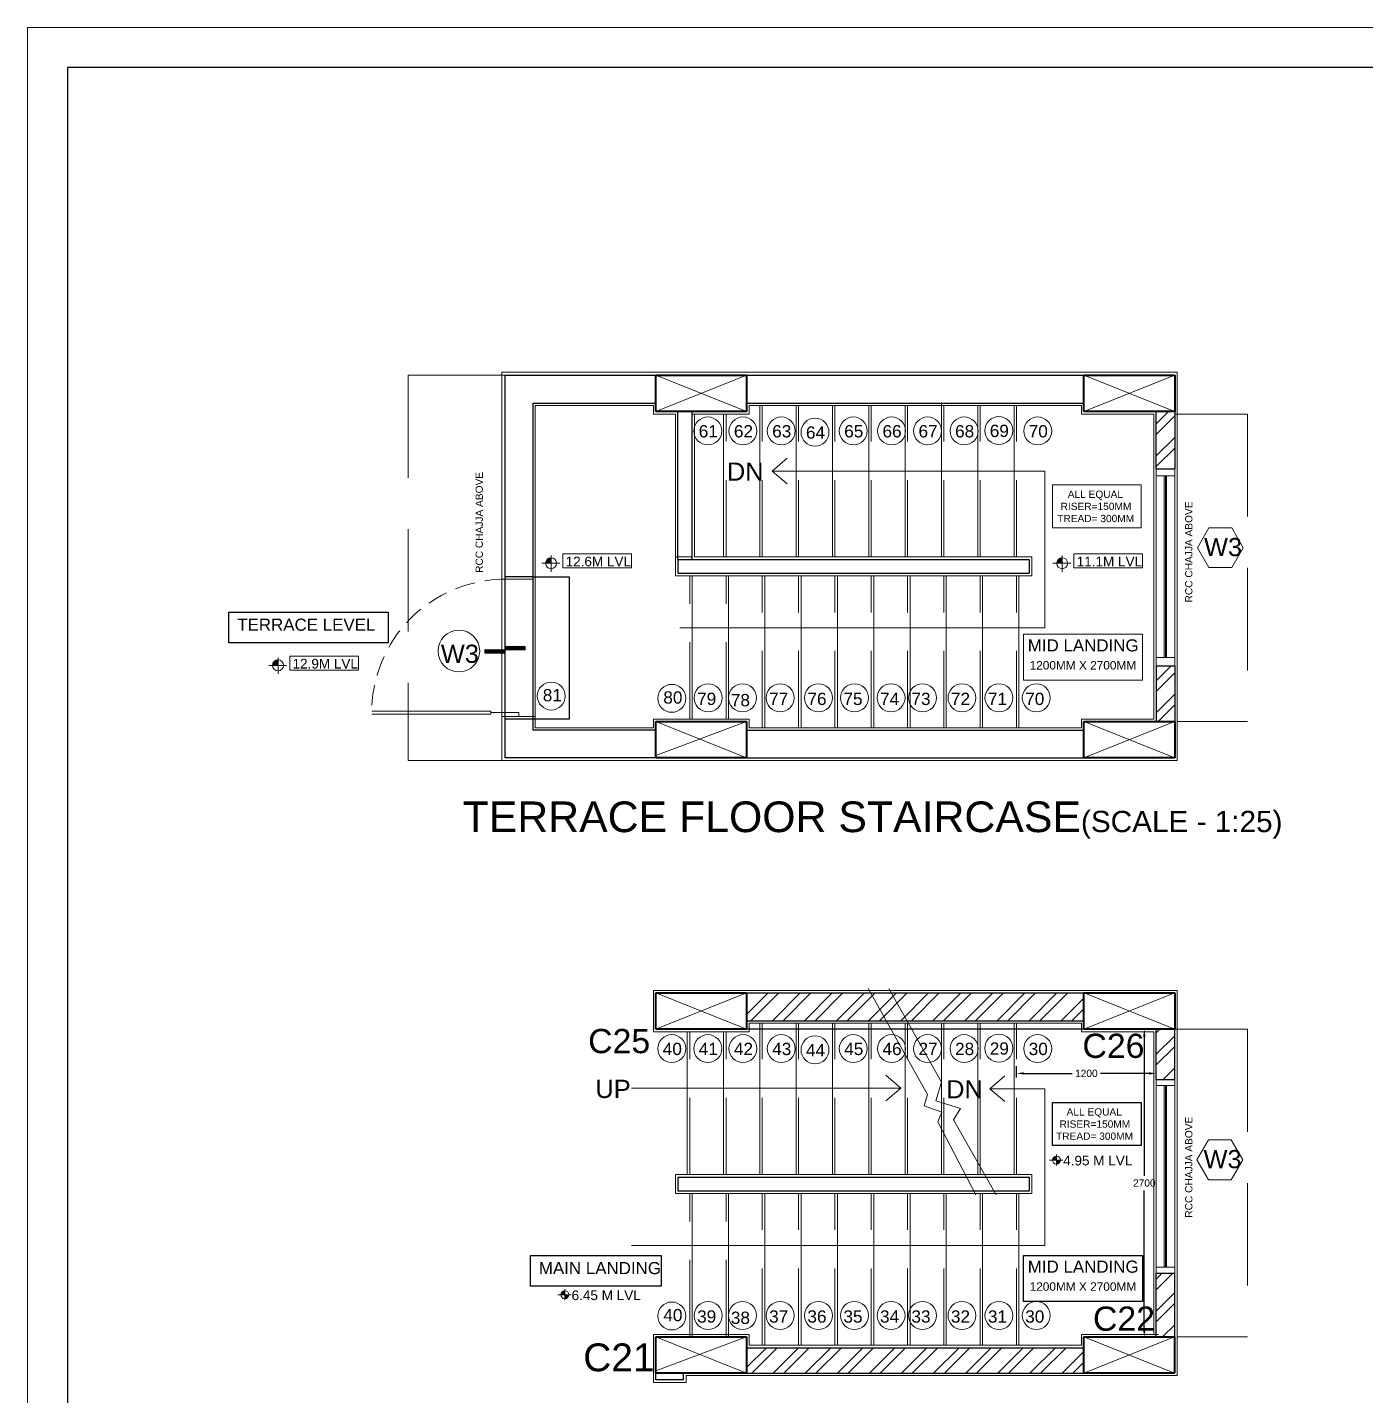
# Model space of a CAD drawing. Header units: millimetres. Extents: x -1932176 to 78768, y -1967 to 1266654.
# Drawn here: x -1855376.35 to -1855343.19, y 1151221.32 to 1151255.21 of the extents above; entities that cross this region are included whole.
import ezdxf

# ---------------------------------------------------------------- set-up
doc = ezdxf.new("R2010")
doc.units = ezdxf.units.MM
doc.linetypes.add('DASHED', pattern=[0.75, 0.5, -0.25])
doc.linetypes.add('DASHED2', pattern=[9.525, 6.35, -3.175])
for name, color, linetype, lineweight in [('centre line circle', 231, 'Continuous', 15), ('columns', 10, 'Continuous', 40), ('DIMENSION', 31, 'Continuous', 5), ('Door window', 200, 'Continuous', 9), ('text', 252, 'Continuous', 5), ('walls', 50, 'Continuous', 30)]:
    doc.layers.add(name, color=color, linetype=linetype, lineweight=lineweight)
doc.layers.add('plaster line', color=7, linetype='Continuous', lineweight=5, transparency=0.4)
doc.layers.add('plinth beam', color=12, linetype='Continuous')
doc.styles.add('150 height', font='arial.ttf', dxfattribs={"height": 150})
doc.styles.get("Standard").update_dxf_attribs({"font": 'arial.ttf'})
doc.dimstyles.get("Standard").update_dxf_attribs({"dimtxt": 0.18, "dimasz": 0.18, "dimexe": 0.18, "dimexo": 0.0625, "dimgap": 0.09, "dimtad": 0, "dimtih": 1, "dimtoh": 1, "dimdec": 4, "dimzin": 0, "dimdsep": 46, "dimtxsty": 'Standard', "dimcen": 0.09, "dimadec": 0, "dimazin": 0, "dimtfac": 1, "dimtdec": 4, "dimtofl": 0, "dimtmove": 0, "dimatfit": 3, "dimfxl": 1, "dimtolj": 1, "dimtzin": 0, "dimarcsym": 0})
pattern_1 = [(45, (-1855535.49717, 1151134.1379), (-0.3977476, 0.3977476), []), (45, (-1855535.232, 1151134.1379), (-0.3977476, 0.3977476), [])]

# ---------------------------------------------------------------- blocks, each defined once
blk = doc.blocks.new('*D325')
at = {"layer": 'Defpoints', "color": 0, "ltscale": 2, "transparency": 16777216}
for p in [(-1855348.647, 1151230.393), (-1855348.673, 1151222.773), (-1855348.564, 1151222.773)]:
    blk.add_point(p, dxfattribs=at)
at = {"layer": 'DIMENSION', "color": 0, "lineweight": -2, "ltscale": 2, "transparency": 16777216}
for p, q in [((-1855348.709, 1151230.393), (-1855348.853, 1151230.393)), ((-1855348.673, 1151230.213), (-1855348.673, 1151226.765)), ((-1855348.673, 1151222.953), (-1855348.673, 1151226.401)), ((-1855348.626, 1151222.773), (-1855348.853, 1151222.773))]:
    blk.add_line(p, q, dxfattribs=at)
at = {"layer": 'DIMENSION', "color": 0, "ltscale": 2, "transparency": 16777216}
for points in [[(-1855348.703, 1151230.213), (-1855348.643, 1151230.213), (-1855348.673, 1151230.393)], [(-1855348.703, 1151222.953), (-1855348.643, 1151222.953), (-1855348.673, 1151222.773)]]:
    blk.add_solid(points, dxfattribs=at)
at = {"layer": 'DIMENSION', "color": 0, "lineweight": 20, "ltscale": 2, "transparency": 16777216, "insert": (-1855348.673, 1151226.583), "char_height": 0.18, "attachment_point": 5}
blk.add_mtext('\\A1;2700', dxfattribs=at)
blk = doc.blocks.new('*D522')
at = {"layer": 'Defpoints', "color": 0, "ltscale": 2, "transparency": 16777216}
for p in [(-1855348.379, 1151229.3), (-1855351.84, 1151229.136), (-1855348.379, 1151229.136)]:
    blk.add_point(p, dxfattribs=at)
at = {"layer": 'DIMENSION', "color": 0, "lineweight": -2, "ltscale": 2, "transparency": 16777216}
for p, q in [((-1855351.84, 1151229.199), (-1855351.84, 1151229.48)), ((-1855351.66, 1151229.3), (-1855350.459, 1151229.3)), ((-1855348.559, 1151229.3), (-1855349.759, 1151229.3)), ((-1855348.379, 1151229.199), (-1855348.379, 1151229.48))]:
    blk.add_line(p, q, dxfattribs=at)
at = {"layer": 'DIMENSION', "color": 0, "ltscale": 2, "transparency": 16777216}
for points in [[(-1855351.66, 1151229.33), (-1855351.66, 1151229.27), (-1855351.84, 1151229.3)], [(-1855348.559, 1151229.33), (-1855348.559, 1151229.27), (-1855348.379, 1151229.3)]]:
    blk.add_solid(points, dxfattribs=at)
at = {"layer": 'DIMENSION', "color": 0, "lineweight": 18, "ltscale": 2, "transparency": 16777216, "insert": (-1855350.109, 1151229.3), "char_height": 0.18, "attachment_point": 5}
blk.add_mtext('\\A1;1200', dxfattribs=at)
blk = doc.blocks.new('LEVEL SIGN')
h = blk.add_hatch(color=256)
h.dxf.hatch_style = 1
h.paths.add_polyline_path([(-0.033, 0), (0, 0), (0, 0.033, 0.414214)])
h.paths.add_polyline_path([(0.033, 0), (0, 0), (0, -0.033, 0.414214)])
for p, q in [((-0.057, 0), (0.053, 0)), ((0, 0.046), (0, -0.046))]:
    blk.add_line(p, q)
blk.add_circle((0, 0), 0.0329)
blk = doc.blocks.new('tiledrop')
at = {"ltscale": 0.04, "transparency": 33554633}
for p, q in [((0, 0.319), (0.028, 0.282)), ((0, 0.302), (0.028, 0.265)), ((0, 0.285), (0.028, 0.249)), ((0, 0.269), (0.028, 0.232)), ((0, 0.252), (0.028, 0.216)), ((0, 0.236), (0.028, 0.199)), ((0.002, 0.333), (0.028, 0.298)), ((0.014, 0.333), (0.028, 0.315)), ((-0.027, 0.152), (0, 0.115)), ((-0.027, 0.135), (0, 0.099)), ((-0.027, 0.119), (0, 0.082)), ((-0.026, 0.167), (0, 0.132)), ((-0.013, 0.167), (0, 0.148)), ((0, 0.219), (0.028, 0.183)), ((0, 0.203), (0.028, 0.167)), ((0, 0.186), (0.015, 0.167)), ((-0.027, 0.102), (0, 0.066)), ((-0.027, 0.086), (0, 0.049)), ((-0.027, 0.069), (0, 0.032)), ((-0.027, 0.053), (0, 0.016)), ((-0.027, 0.036), (0, 0)), ((-0.027, 0.019), (-0.013, 0))]:
    blk.add_line(p, q, dxfattribs=at)
at = {"lineweight": 20, "ltscale": 2}
for points in [[(0.028, 0.167), (0, 0.167), (0, 0.333), (0.028, 0.333)], [(0, 0), (-0.027, 0), (-0.027, 0.167), (0, 0.167)]]:
    blk.add_lwpolyline(points, close=True, dxfattribs=at)

msp = doc.modelspace()

# ---------------------------------------------------------------- hatches: boundary and pattern name
at = {"layer": 'text'}
h = msp.add_hatch(color=256, dxfattribs=at)
h.dxf.hatch_style = 1
h.paths.add_polyline_path([(-1855363.37488, 1151241.9406), (-1855363.37488, 1151242.07588, 0.41227373), (-1855363.51107, 1151241.9406)])
h = msp.add_hatch(color=256, dxfattribs=at)
h.dxf.hatch_style = 1
h.paths.add_polyline_path([(-1855350.70897, 1151241.9406), (-1855350.70897, 1151242.07588, 0.41227373), (-1855350.84515, 1151241.9406)])
h = msp.add_hatch(color=256, dxfattribs=at)
h.dxf.hatch_style = 1
h.paths.add_polyline_path([(-1855370.14252, 1151239.40916), (-1855370.14252, 1151239.54445, 0.41227373), (-1855370.2787, 1151239.40916)])
at = {"layer": 'walls', "lineweight": 5}
h = msp.add_hatch(dxfattribs=at)
h.set_pattern_fill('ANSI32', color=252, scale=1.5)
h.set_pattern_definition([(45, (-1855631.8178, 1151082.86956), (-0.3977476, 0.3977476), []), (45, (-1855631.5526, 1151082.86956), (-0.3977476, 0.3977476), [])])
h.paths.add_polyline_path([(-1855347.91925, 1151245.69504), (-1855348.37925, 1151245.69504), (-1855348.37925, 1151244.27662), (-1855347.91925, 1151244.27662)])
h.paths.add_polyline_path([(-1855348.37925, 1151238.01504), (-1855347.91925, 1151238.01504), (-1855347.91925, 1151239.39693), (-1855348.37925, 1151239.39693)])
h = msp.add_hatch(dxfattribs=at)
h.set_pattern_fill('ANSI32', color=252, scale=1.5)
h.set_pattern_definition(pattern_1)
h.paths.add_polyline_path([(-1855355.45277, 1151231.29305), (-1855358.52969, 1151231.29305), (-1855358.52969, 1151230.60305), (-1855355.06628, 1151230.60305)])
h.paths.add_polyline_path([(-1855354.94231, 1151231.29305), (-1855355.45277, 1151231.29305), (-1855355.06628, 1151230.60305), (-1855354.55363, 1151230.60305)])
h.paths.add_polyline_path([(-1855350.16925, 1151231.29305), (-1855354.94231, 1151231.29305), (-1855354.55363, 1151230.60305), (-1855350.85906, 1151230.60305), (-1855350.16925, 1151230.60305)])
h.paths.add_polyline_path([(-1855347.91925, 1151230.39305), (-1855348.37925, 1151230.39305), (-1855348.37925, 1151229.15186), (-1855347.91925, 1151229.15186)])
h.paths.add_polyline_path([(-1855350.17397, 1151222.50305), (-1855358.52969, 1151222.50305), (-1855358.52969, 1151221.87305), (-1855350.17397, 1151221.87305)])
h = msp.add_hatch(dxfattribs=at)
h.set_pattern_fill('ANSI32', color=252, scale=1.5)
h.set_pattern_definition(pattern_1)
h.paths.add_polyline_path([(-1855347.91925, 1151224.35186), (-1855348.37925, 1151224.35186), (-1855348.37925, 1151222.77305), (-1855347.91925, 1151222.77305)])

# ---------------------------------------------------------------- linework, layer by layer
at = {"linetype": 'DASHED2', "lineweight": 5, "ltscale": 0.4, "transparency": 33554615}
for p, q in [((-1855364.51993, 1151246.59504), (-1855366.91993, 1151246.59504)), ((-1855366.91993, 1151246.59504), (-1855366.91993, 1151237.05504)), ((-1855347.91925, 1151245.63504), (-1855346.11925, 1151245.63504)), ((-1855346.11925, 1151245.63504), (-1855346.11925, 1151238.01504)), ((-1855346.11925, 1151238.01504), (-1855347.85925, 1151238.01504)), ((-1855366.91993, 1151237.05504), (-1855364.59493, 1151237.05504)), ((-1855347.91925, 1151230.39305), (-1855346.11925, 1151230.39305)), ((-1855346.11925, 1151230.39305), (-1855346.11925, 1151222.77305)), ((-1855346.11925, 1151222.77305), (-1855347.85925, 1151222.77305))]:
    msp.add_line(p, q, dxfattribs=at)
at = {"layer": 'centre line circle'}
msp.add_line((-1855348.26425, 1151222.77305), (-1855347.92397, 1151222.77305), dxfattribs=at)
at = {"layer": 'columns', "ltscale": 0.04, "transparency": 33554646}
for p, q in [((-1855360.77969, 1151245.69504), (-1855360.77969, 1151246.59504)), ((-1855358.52969, 1151246.59504), (-1855358.52969, 1151245.69504)), ((-1855350.16925, 1151246.59504), (-1855347.91925, 1151246.59504)), ((-1855350.16925, 1151245.69504), (-1855350.16925, 1151246.59504)), ((-1855347.91925, 1151246.59504), (-1855347.91925, 1151245.69504)), ((-1855358.52969, 1151245.69504), (-1855360.77969, 1151245.69504)), ((-1855347.91925, 1151245.69504), (-1855350.16925, 1151245.69504)), ((-1855360.77969, 1151238.01504), (-1855358.52969, 1151238.01504)), ((-1855360.77969, 1151237.11504), (-1855360.77969, 1151238.01504)), ((-1855358.52969, 1151238.01504), (-1855358.52969, 1151237.11504)), ((-1855350.16925, 1151238.01504), (-1855347.91925, 1151238.01504)), ((-1855350.16925, 1151237.11504), (-1855350.16925, 1151238.01504)), ((-1855347.91925, 1151238.01504), (-1855347.91925, 1151237.11504)), ((-1855358.52969, 1151237.11504), (-1855360.77969, 1151237.11504)), ((-1855347.91925, 1151237.11504), (-1855350.16925, 1151237.11504)), ((-1855360.77969, 1151231.29305), (-1855358.52969, 1151231.29305)), ((-1855360.77969, 1151230.39305), (-1855360.77969, 1151231.29305)), ((-1855358.52969, 1151231.29305), (-1855358.52969, 1151230.39305)), ((-1855350.16925, 1151231.29305), (-1855347.91925, 1151231.29305)), ((-1855350.16925, 1151230.39305), (-1855350.16925, 1151231.29305)), ((-1855347.91925, 1151231.29305), (-1855347.91925, 1151230.39305)), ((-1855358.52969, 1151230.39305), (-1855360.77969, 1151230.39305)), ((-1855347.91925, 1151230.39305), (-1855350.16925, 1151230.39305)), ((-1855360.77969, 1151222.77305), (-1855358.52969, 1151222.77305)), ((-1855360.77969, 1151221.87305), (-1855360.77969, 1151222.77305)), ((-1855358.52969, 1151222.77305), (-1855358.52969, 1151221.87305)), ((-1855350.17397, 1151222.77305), (-1855347.91925, 1151222.77305)), ((-1855350.17397, 1151221.87305), (-1855350.17397, 1151222.77305)), ((-1855347.92397, 1151222.77305), (-1855347.92397, 1151221.87305)), ((-1855358.52969, 1151221.87305), (-1855360.77969, 1151221.87305)), ((-1855347.92397, 1151221.87305), (-1855350.17397, 1151221.87305))]:
    msp.add_line(p, q, dxfattribs=at)
at = {"layer": 'columns', "lineweight": 9, "ltscale": 0.04, "transparency": 33554646}
for p, q in [((-1855360.77969, 1151246.59504), (-1855358.52969, 1151245.69504)), ((-1855358.52969, 1151246.59504), (-1855360.77969, 1151245.69504)), ((-1855347.91925, 1151246.59504), (-1855350.16925, 1151245.69504)), ((-1855350.16925, 1151246.59504), (-1855347.91925, 1151245.69504)), ((-1855360.77969, 1151238.01504), (-1855358.52969, 1151237.11504)), ((-1855358.52969, 1151238.01504), (-1855360.77969, 1151237.17343)), ((-1855347.91925, 1151238.01504), (-1855350.16925, 1151237.11504)), ((-1855350.16925, 1151238.01504), (-1855347.91925, 1151237.11504)), ((-1855360.77969, 1151231.29305), (-1855358.52969, 1151230.39305)), ((-1855358.52969, 1151231.29305), (-1855360.77969, 1151230.39305)), ((-1855347.91925, 1151231.29305), (-1855350.16925, 1151230.39305)), ((-1855350.16925, 1151231.29305), (-1855347.91925, 1151230.39305)), ((-1855360.77969, 1151222.77305), (-1855358.52969, 1151221.87305)), ((-1855358.52969, 1151222.77305), (-1855360.77969, 1151221.93144)), ((-1855347.92397, 1151222.77305), (-1855350.17397, 1151221.87305)), ((-1855350.17397, 1151222.77305), (-1855347.92397, 1151221.87305))]:
    msp.add_line(p, q, dxfattribs=at)
at = {"layer": 'columns'}
msp.add_line((-1855360.77969, 1151246.59504), (-1855358.52969, 1151246.59504), dxfattribs=at)
at = {"layer": 'DIMENSION', "color": 6, "linetype": 'Continuous', "lineweight": 9, "ltscale": 2.5, "transparency": 33554687}
for p, q in [((-1855376.3544, 1151255.21493), (-1855286.67499, 1151255.21493)), ((-1855376.3544, 1151196.31493), (-1855376.3544, 1151255.21493))]:
    msp.add_line(p, q, dxfattribs=at)
at = {"layer": 'DIMENSION', "color": 6, "linetype": 'Continuous', "lineweight": 25, "ltscale": 2.5, "transparency": 33554687}
for p, q in [((-1855298.57398, 1151254.22335), (-1855375.36281, 1151254.22335)), ((-1855375.36281, 1151254.22335), (-1855375.36281, 1151197.30651))]:
    msp.add_line(p, q, dxfattribs=at)
at = {"layer": 'Door window', "lineweight": 9, "ltscale": 0.04, "transparency": 33554646}
for p, q in [((-1855348.37925, 1151244.27662), (-1855348.37925, 1151239.38955)), ((-1855348.37925, 1151244.10504), (-1855347.91925, 1151244.10504)), ((-1855348.17925, 1151244.10504), (-1855348.17925, 1151239.60504)), ((-1855348.14925, 1151244.10504), (-1855348.14925, 1151239.60504)), ((-1855348.11925, 1151244.10504), (-1855348.11925, 1151239.60504)), ((-1855348.37925, 1151239.60504), (-1855347.91925, 1151239.60504)), ((-1855364.17493, 1151238.133), (-1855364.17493, 1151238.24053)), ((-1855348.37925, 1151224.35186), (-1855348.37925, 1151229.15186)), ((-1855348.37925, 1151229.00186), (-1855347.91925, 1151229.00186)), ((-1855348.17925, 1151229.00186), (-1855348.17925, 1151224.50186)), ((-1855348.14925, 1151229.00186), (-1855348.14925, 1151224.50186)), ((-1855348.11925, 1151229.00186), (-1855348.11925, 1151224.50186)), ((-1855347.91925, 1151224.35186), (-1855347.91925, 1151229.15186)), ((-1855348.37925, 1151224.50186), (-1855347.91925, 1151224.50186))]:
    msp.add_line(p, q, dxfattribs=at)
at = {"layer": 'Door window'}
for p, q in [((-1855347.91925, 1151244.27662), (-1855347.91925, 1151239.38955)), ((-1855367.81975, 1151238.27803), (-1855364.86475, 1151238.27803)), ((-1855364.86475, 1151238.20303), (-1855367.81975, 1151238.20303)), ((-1855364.86475, 1151238.20303), (-1855364.86475, 1151238.27803)), ((-1855364.86475, 1151238.24053), (-1855364.17493, 1151238.24053))]:
    msp.add_line(p, q, dxfattribs=at)
at = {"layer": 'Door window', "linetype": 'DASHED'}
msp.add_arc((-1855364.51975, 1151238.24053), 3.3, 90, 180.651102, dxfattribs=at)
at = {"layer": 'plaster line'}
for p, q in [((-1855364.59493, 1151246.67004), (-1855347.85925, 1151246.67004)), ((-1855364.59493, 1151246.67004), (-1855364.59493, 1151238.24053)), ((-1855347.85925, 1151246.67004), (-1855347.85925, 1151237.05504)), ((-1855363.76993, 1151245.84504), (-1855360.83969, 1151245.84504)), ((-1855363.76993, 1151245.84504), (-1855363.76993, 1151238.13923)), ((-1855360.83969, 1151245.63504), (-1855360.83969, 1151245.84504)), ((-1855360.28993, 1151245.63504), (-1855360.83969, 1151245.63504)), ((-1855360.28993, 1151245.63504), (-1855360.28993, 1151241.63004)), ((-1855358.46969, 1151245.63504), (-1855359.87969, 1151245.63504)), ((-1855359.81969, 1151242.09504), (-1855359.81969, 1151245.63504)), ((-1855358.46969, 1151245.84504), (-1855350.22925, 1151245.84504)), ((-1855358.46969, 1151245.84504), (-1855358.46969, 1151245.63504)), ((-1855350.22925, 1151245.63504), (-1855350.22925, 1151245.84504)), ((-1855348.43925, 1151245.63504), (-1855350.22925, 1151245.63504)), ((-1855348.43925, 1151238.07504), (-1855348.43925, 1151245.63504)), ((-1855360.28993, 1151242.09504), (-1855359.87969, 1151242.09504)), ((-1855359.81969, 1151242.09504), (-1855351.46384, 1151242.09504)), ((-1855351.46384, 1151242.09504), (-1855351.46384, 1151241.63004)), ((-1855363.82975, 1151241.54053), (-1855364.59493, 1151241.54053)), ((-1855360.28993, 1151241.63004), (-1855351.46384, 1151241.63004)), ((-1855364.59493, 1151238.24053), (-1855364.59493, 1151237.05504)), ((-1855363.76993, 1151238.13923), (-1855364.59493, 1151238.13923)), ((-1855363.76993, 1151238.13923), (-1855363.76993, 1151237.86504)), ((-1855360.83969, 1151237.86504), (-1855363.76993, 1151237.86504)), ((-1855360.83969, 1151237.86504), (-1855360.83969, 1151238.07504)), ((-1855360.83969, 1151238.07504), (-1855358.46969, 1151238.07504)), ((-1855358.46969, 1151238.07504), (-1855358.46969, 1151237.86504)), ((-1855358.46969, 1151237.86504), (-1855350.23397, 1151237.86504)), ((-1855350.23397, 1151238.07504), (-1855348.43925, 1151238.07504)), ((-1855350.23397, 1151237.86504), (-1855350.23397, 1151238.07504)), ((-1855347.85925, 1151237.05504), (-1855364.59493, 1151237.05504)), ((-1855360.83969, 1151231.35305), (-1855347.85925, 1151231.35305)), ((-1855360.83969, 1151230.33305), (-1855360.83969, 1151231.35305)), ((-1855347.85925, 1151221.81305), (-1855347.85925, 1151231.35305)), ((-1855358.46969, 1151230.33305), (-1855360.83969, 1151230.33305)), ((-1855358.46969, 1151230.54305), (-1855350.22925, 1151230.54305)), ((-1855358.46969, 1151230.54305), (-1855358.46969, 1151230.33305)), ((-1855350.22925, 1151230.33305), (-1855350.22925, 1151230.54305)), ((-1855348.43925, 1151230.33305), (-1855350.22925, 1151230.33305)), ((-1855348.43925, 1151222.83305), (-1855348.43925, 1151230.33305)), ((-1855360.28993, 1151226.79305), (-1855351.46384, 1151226.79305)), ((-1855360.28993, 1151226.79305), (-1855360.28993, 1151226.32805)), ((-1855351.46384, 1151226.79305), (-1855351.46384, 1151226.32805)), ((-1855360.28993, 1151226.32805), (-1855351.46384, 1151226.32805)), ((-1855360.83969, 1151221.64552), (-1855360.83969, 1151222.83305)), ((-1855360.83969, 1151222.83305), (-1855358.46969, 1151222.83305)), ((-1855358.46969, 1151222.83305), (-1855358.46969, 1151222.56305)), ((-1855358.46969, 1151222.56305), (-1855350.23397, 1151222.56305)), ((-1855350.23397, 1151222.83305), (-1855348.32425, 1151222.83305)), ((-1855350.23397, 1151222.56305), (-1855350.23397, 1151222.83305)), ((-1855360.02969, 1151221.64552), (-1855360.83969, 1151221.64552)), ((-1855360.02969, 1151221.64552), (-1855360.02969, 1151221.81305)), ((-1855360.02969, 1151221.81305), (-1855347.85925, 1151221.81305))]:
    msp.add_line(p, q, dxfattribs=at)
at = {"layer": 'plinth beam'}
msp.add_line((-1855350.16925, 1151230.39305), (-1855358.52969, 1151230.39305), dxfattribs=at)
at = {"layer": 'text'}
for p, q in [((-1855357.89373, 1151244.22272), (-1855357.52574, 1151244.53958)), ((-1855357.89373, 1151244.22272), (-1855357.52574, 1151243.90587)), ((-1855351.13735, 1151244.22272), (-1855351.13735, 1151240.33903)), ((-1855363.60497, 1151241.9406), (-1855363.1611, 1151241.9406)), ((-1855363.37488, 1151242.12878), (-1855363.37488, 1151241.7269)), ((-1855350.93905, 1151241.9406), (-1855350.49518, 1151241.9406)), ((-1855350.70897, 1151242.12878), (-1855350.70897, 1151241.7269)), ((-1855360.18735, 1151240.33903), (-1855351.13735, 1151240.33903)), ((-1855370.14252, 1151239.59734), (-1855370.14252, 1151239.19547)), ((-1855370.3726, 1151239.40916), (-1855369.92874, 1151239.40916)), ((-1855354.70791, 1151228.93541), (-1855355.0759, 1151229.25227)), ((-1855352.50108, 1151228.92073), (-1855352.13309, 1151229.23759)), ((-1855361.38288, 1151228.93541), (-1855354.70791, 1151228.93541)), ((-1855354.70791, 1151228.93541), (-1855355.0759, 1151228.61856)), ((-1855352.50108, 1151228.92073), (-1855352.13309, 1151228.60387)), ((-1855351.13735, 1151228.92073), (-1855351.13735, 1151225.03704)), ((-1855361.38288, 1151225.03704), (-1855351.13735, 1151225.03704))]:
    msp.add_line(p, q, dxfattribs=at)
for points in [[(-1855351.13735, 1151244.22272), (-1855357.89373, 1151244.22272)], [(-1855355.51504, 1151231.40423), (-1855354.04278, 1151228.77579), (-1855354.12763, 1151228.49808), (-1855353.69004, 1151228.33878), (-1855353.79277, 1151228.09894), (-1855352.8523, 1151226.29402)], [(-1855355.00494, 1151231.40423), (-1855353.69714, 1151229.08258), (-1855353.83737, 1151228.62132), (-1855353.2289, 1151228.4318), (-1855353.39902, 1151228.15082), (-1855352.34219, 1151226.29402)], [(-1855351.13735, 1151228.92073), (-1855352.47971, 1151228.92073)]]:
    msp.add_lwpolyline(points, dxfattribs=at)
at = {"layer": 'text', "linetype": 'Continuous', "lineweight": 18, "ltscale": 1.3}
for points in [[(-1855350.95104, 1151243.87927), (-1855348.74786, 1151243.87927), (-1855348.74786, 1151242.81764), (-1855350.95104, 1151242.81764)], [(-1855351.66873, 1151240.17981), (-1855348.72209, 1151240.17981), (-1855348.72209, 1151239.03944), (-1855351.66873, 1151239.03944)]]:
    msp.add_lwpolyline(points, close=True, dxfattribs=at)
at = {"layer": 'text'}
for points in [[(-1855347.35819, 1151242.32221), (-1855347.07369, 1151241.82944), (-1855346.50468, 1151241.82944), (-1855346.22018, 1151242.32221), (-1855346.50468, 1151242.81498), (-1855347.07369, 1151242.81498)], [(-1855363.08253, 1151242.17041), (-1855361.38219, 1151242.17041), (-1855361.38219, 1151241.82141), (-1855363.08253, 1151241.82141)], [(-1855350.41661, 1151242.17041), (-1855348.71627, 1151242.17041), (-1855348.71627, 1151241.82141), (-1855350.41661, 1151241.82141)], [(-1855369.85017, 1151239.63897), (-1855368.14982, 1151239.63897), (-1855368.14982, 1151239.28998), (-1855369.85017, 1151239.28998)], [(-1855347.37079, 1151227.15792), (-1855347.08629, 1151226.66515), (-1855346.51728, 1151226.66515), (-1855346.23278, 1151227.15792), (-1855346.51728, 1151227.6507), (-1855347.08629, 1151227.6507)]]:
    msp.add_lwpolyline(points, close=True, dxfattribs=at)
at = {"layer": 'text', "linetype": 'Continuous', "lineweight": 30, "ltscale": 1.3}
for points in [[(-1855371.36146, 1151240.72872), (-1855367.41407, 1151240.72872), (-1855367.41407, 1151239.9687), (-1855371.36146, 1151239.9687)], [(-1855350.95104, 1151228.57728), (-1855348.74786, 1151228.57728), (-1855348.74786, 1151227.51565), (-1855350.95104, 1151227.51565)], [(-1855363.88576, 1151224.78792), (-1855360.64427, 1151224.78792), (-1855360.64427, 1151224.0279), (-1855363.88576, 1151224.0279)], [(-1855351.66873, 1151224.7879), (-1855348.72209, 1151224.7879), (-1855348.72209, 1151223.64753), (-1855351.66873, 1151223.64753)]]:
    msp.add_lwpolyline(points, close=True, dxfattribs=at)
at = {"layer": 'text', "linetype": 'Continuous', "lineweight": 18, "ltscale": 1.3}
for centre, radius in [((-1855359.49076, 1151245.21649), 0.34627), ((-1855358.61984, 1151245.21649), 0.34627), ((-1855357.6708, 1151245.21649), 0.34627), ((-1855355.88604, 1151245.21649), 0.34627), ((-1855354.93701, 1151245.21649), 0.34627), ((-1855354.04463, 1151245.21649), 0.34627), ((-1855353.13809, 1151245.21649), 0.34627), ((-1855352.27858, 1151245.22596), 0.34627), ((-1855351.31401, 1151245.21649), 0.34627), ((-1855356.83432, 1151245.18517), 0.34627), ((-1855365.65969, 1151239.76336), 0.51649), ((-1855363.37102, 1151238.64911), 0.34627), ((-1855360.38321, 1151238.59199), 0.34627), ((-1855359.48242, 1151238.6042), 0.34627), ((-1855358.63148, 1151238.6042), 0.34627), ((-1855357.69767, 1151238.6042), 0.34627), ((-1855356.74863, 1151238.6042), 0.34627), ((-1855355.85625, 1151238.6042), 0.34627), ((-1855354.94971, 1151238.6042), 0.34627), ((-1855354.17065, 1151238.6042), 0.34627), ((-1855353.19203, 1151238.6042), 0.34627), ((-1855352.27574, 1151238.6042), 0.34627), ((-1855351.35066, 1151238.6042), 0.34627), ((-1855360.38321, 1151229.91449), 0.34627), ((-1855359.49076, 1151229.91449), 0.34627), ((-1855358.61984, 1151229.91449), 0.34627), ((-1855357.6708, 1151229.91449), 0.34627), ((-1855356.83432, 1151229.88318), 0.34627), ((-1855355.88604, 1151229.91449), 0.34627), ((-1855354.93701, 1151229.91449), 0.34627), ((-1855354.04463, 1151229.91449), 0.34627), ((-1855353.13809, 1151229.91449), 0.34627), ((-1855352.27858, 1151229.92397), 0.34627), ((-1855351.31401, 1151229.91449), 0.34627), ((-1855360.38321, 1151223.29), 0.34627), ((-1855359.48242, 1151223.30221), 0.34627), ((-1855358.63148, 1151223.30221), 0.34627), ((-1855357.69767, 1151223.30221), 0.34627), ((-1855356.74863, 1151223.30221), 0.34627), ((-1855355.85625, 1151223.30221), 0.34627), ((-1855354.94971, 1151223.30221), 0.34627), ((-1855354.17065, 1151223.30221), 0.34627), ((-1855353.19203, 1151223.30221), 0.34627), ((-1855352.27574, 1151223.30221), 0.34627), ((-1855351.35066, 1151223.30221), 0.34627)]:
    msp.add_circle(centre, radius, dxfattribs=at)
at = {"layer": 'text'}
for centre in [(-1855363.37488, 1151241.9397), (-1855350.70897, 1151241.9397), (-1855370.14252, 1151239.40826)]:
    msp.add_circle(centre, 0.13619, dxfattribs=at)
at = {"layer": 'walls'}
for p, q in [((-1855364.51993, 1151246.59504), (-1855360.77969, 1151246.59504)), ((-1855364.51993, 1151246.59504), (-1855364.51993, 1151241.60053)), ((-1855358.52969, 1151246.59504), (-1855350.16925, 1151246.59504)), ((-1855350.16925, 1151246.59504), (-1855347.91925, 1151246.59504)), ((-1855347.91925, 1151246.57453), (-1855347.91925, 1151244.27662)), ((-1855363.82993, 1151245.90504), (-1855360.77969, 1151245.90504)), ((-1855363.82993, 1151245.90504), (-1855363.82993, 1151241.60053)), ((-1855358.52969, 1151245.90504), (-1855350.85906, 1151245.90504)), ((-1855352.82969, 1151245.90504), (-1855350.16925, 1151245.90504)), ((-1855360.22993, 1151242.03504), (-1855360.22993, 1151245.69504)), ((-1855359.87969, 1151242.03504), (-1855359.87969, 1151245.69504)), ((-1855348.37925, 1151244.27662), (-1855348.37925, 1151245.69504)), ((-1855348.37925, 1151244.27662), (-1855347.91925, 1151244.27662)), ((-1855360.22993, 1151242.03504), (-1855351.52384, 1151242.03504)), ((-1855360.22993, 1151242.03504), (-1855360.22993, 1151241.69004)), ((-1855351.52384, 1151242.03504), (-1855351.52384, 1151241.69004)), ((-1855363.82975, 1151241.60053), (-1855364.51975, 1151241.60053)), ((-1855363.82975, 1151241.60053), (-1855362.92975, 1151241.60053)), ((-1855362.92975, 1151241.60053), (-1855362.92975, 1151238.07919)), ((-1855360.22993, 1151241.69004), (-1855351.52384, 1151241.69004)), ((-1855348.37925, 1151239.39693), (-1855347.91925, 1151239.39693)), ((-1855348.37925, 1151239.39693), (-1855348.37925, 1151238.01504)), ((-1855347.91925, 1151239.39693), (-1855347.91925, 1151238.01504)), ((-1855364.51993, 1151238.07923), (-1855364.51993, 1151237.11504)), ((-1855363.82993, 1151238.07923), (-1855364.51993, 1151238.07923)), ((-1855363.82993, 1151238.07923), (-1855363.82993, 1151237.80504)), ((-1855362.92975, 1151238.07919), (-1855363.82993, 1151238.07923)), ((-1855360.77969, 1151237.80504), (-1855363.82993, 1151237.80504)), ((-1855358.52969, 1151237.80504), (-1855350.17397, 1151237.80504)), ((-1855360.77969, 1151237.11504), (-1855364.51993, 1151237.11504)), ((-1855358.52969, 1151237.11504), (-1855350.16925, 1151237.11504)), ((-1855358.52969, 1151231.29305), (-1855347.91925, 1151231.29305)), ((-1855350.16925, 1151231.29305), (-1855347.91925, 1151231.29305)), ((-1855358.52969, 1151230.60305), (-1855350.85906, 1151230.60305)), ((-1855352.82969, 1151230.60305), (-1855350.16925, 1151230.60305)), ((-1855348.37925, 1151229.15186), (-1855348.37925, 1151230.39305)), ((-1855348.37925, 1151229.15186), (-1855347.91925, 1151229.15186)), ((-1855360.22993, 1151226.73305), (-1855351.52384, 1151226.73305)), ((-1855360.22993, 1151226.73305), (-1855360.22993, 1151226.38805)), ((-1855351.52384, 1151226.73305), (-1855351.52384, 1151226.38805)), ((-1855360.22993, 1151226.38805), (-1855351.52384, 1151226.38805)), ((-1855348.37925, 1151222.77305), (-1855348.37925, 1151224.35186)), ((-1855348.37925, 1151224.35186), (-1855347.91925, 1151224.35186)), ((-1855347.91925, 1151222.77305), (-1855347.91925, 1151224.35186)), ((-1855358.52969, 1151222.50305), (-1855350.17397, 1151222.50305)), ((-1855360.77969, 1151221.70552), (-1855360.77969, 1151221.87305)), ((-1855360.08969, 1151221.70552), (-1855360.08969, 1151221.87305)), ((-1855358.52969, 1151221.87305), (-1855350.17397, 1151221.87305)), ((-1855360.08969, 1151221.70552), (-1855360.77969, 1151221.70552))]:
    msp.add_line(p, q, dxfattribs=at)
at = {"layer": 'walls', "lineweight": 18, "ltscale": 0.3}
for p, q in [((-1855353.69969, 1151242.09504), (-1855353.69969, 1151245.90504)), ((-1855359.09969, 1151242.09504), (-1855359.09969, 1151245.63504)), ((-1855358.19969, 1151242.09504), (-1855358.19969, 1151245.84504)), ((-1855357.29969, 1151242.09504), (-1855357.29969, 1151245.84504)), ((-1855356.39969, 1151242.09504), (-1855356.39969, 1151245.84504)), ((-1855355.49969, 1151242.09504), (-1855355.49969, 1151245.84504)), ((-1855354.59969, 1151242.09504), (-1855354.59969, 1151245.84504)), ((-1855352.79969, 1151242.09504), (-1855352.79969, 1151245.84504)), ((-1855351.89969, 1151242.09504), (-1855351.89969, 1151245.84504)), ((-1855359.87969, 1151238.07504), (-1855359.87969, 1151241.63004)), ((-1855358.97969, 1151238.07504), (-1855358.97969, 1151241.63004)), ((-1855358.07969, 1151237.86504), (-1855358.07969, 1151241.63004)), ((-1855357.17969, 1151237.86504), (-1855357.17969, 1151241.63004)), ((-1855356.27969, 1151237.86504), (-1855356.27969, 1151241.63004)), ((-1855355.37969, 1151237.86504), (-1855355.37969, 1151241.63004)), ((-1855354.47969, 1151237.86504), (-1855354.47969, 1151241.63004)), ((-1855353.57969, 1151237.86504), (-1855353.57969, 1151241.63004)), ((-1855352.67969, 1151237.86504), (-1855352.67969, 1151241.63004)), ((-1855351.77969, 1151237.86504), (-1855351.77969, 1151241.63004)), ((-1855359.99969, 1151226.79305), (-1855359.99969, 1151230.33305)), ((-1855359.09969, 1151226.79305), (-1855359.09969, 1151230.33305)), ((-1855358.19969, 1151226.79305), (-1855358.19969, 1151230.54305)), ((-1855357.29969, 1151226.79305), (-1855357.29969, 1151230.54305)), ((-1855356.39969, 1151226.79305), (-1855356.39969, 1151230.54305)), ((-1855355.49969, 1151226.79305), (-1855355.49969, 1151230.54305)), ((-1855354.59969, 1151226.79305), (-1855354.59969, 1151230.54305)), ((-1855353.69969, 1151226.79305), (-1855353.69969, 1151230.54305)), ((-1855352.79969, 1151226.79305), (-1855352.79969, 1151230.54305)), ((-1855351.89969, 1151226.79305), (-1855351.89969, 1151230.54305)), ((-1855359.87969, 1151222.77305), (-1855359.87969, 1151226.32805)), ((-1855358.97969, 1151222.77305), (-1855358.97969, 1151226.32805)), ((-1855358.07969, 1151222.56305), (-1855358.07969, 1151226.32805)), ((-1855357.17969, 1151222.56305), (-1855357.17969, 1151226.32805)), ((-1855356.27969, 1151222.56305), (-1855356.27969, 1151226.32805)), ((-1855355.37969, 1151222.56305), (-1855355.37969, 1151226.32805)), ((-1855354.47969, 1151222.56305), (-1855354.47969, 1151226.32805)), ((-1855353.57969, 1151222.56305), (-1855353.57969, 1151226.32805)), ((-1855352.67969, 1151222.56305), (-1855352.67969, 1151226.32805)), ((-1855351.77969, 1151222.56305), (-1855351.77969, 1151226.32805))]:
    msp.add_line(p, q, dxfattribs=at)
at = {"layer": 'walls', "linetype": 'DASHED2', "lineweight": 18, "ltscale": 0.3}
for p, q in [((-1855359.03969, 1151242.09504), (-1855359.03969, 1151245.63504)), ((-1855358.13969, 1151242.09504), (-1855358.13969, 1151245.84504)), ((-1855357.23969, 1151242.09504), (-1855357.23969, 1151245.84504)), ((-1855356.33969, 1151242.09504), (-1855356.33969, 1151245.84504)), ((-1855355.43969, 1151242.09504), (-1855355.43969, 1151245.84504)), ((-1855354.53969, 1151242.09504), (-1855354.53969, 1151245.84504)), ((-1855353.63969, 1151242.09504), (-1855353.63969, 1151245.84504)), ((-1855352.73969, 1151242.09504), (-1855352.73969, 1151245.84504)), ((-1855351.83969, 1151242.09504), (-1855351.83969, 1151245.84504)), ((-1855359.93969, 1151238.07504), (-1855359.93969, 1151241.63004)), ((-1855359.03969, 1151238.07504), (-1855359.03969, 1151241.63004)), ((-1855358.13969, 1151237.86504), (-1855358.13969, 1151241.63004)), ((-1855357.23969, 1151237.86504), (-1855357.23969, 1151241.63004)), ((-1855356.33969, 1151237.86504), (-1855356.33969, 1151241.63004)), ((-1855355.43969, 1151237.86504), (-1855355.43969, 1151241.63004)), ((-1855354.53969, 1151237.86504), (-1855354.53969, 1151241.63004)), ((-1855353.63969, 1151237.86504), (-1855353.63969, 1151241.63004)), ((-1855352.73969, 1151237.86504), (-1855352.73969, 1151241.63004)), ((-1855351.83969, 1151237.86504), (-1855351.83969, 1151241.63004)), ((-1855359.93969, 1151226.79305), (-1855359.93969, 1151230.33305)), ((-1855359.03969, 1151226.79305), (-1855359.03969, 1151230.33305)), ((-1855358.13969, 1151226.79305), (-1855358.13969, 1151230.54305)), ((-1855357.23969, 1151226.79305), (-1855357.23969, 1151230.54305)), ((-1855356.33969, 1151226.79305), (-1855356.33969, 1151230.54305)), ((-1855355.43969, 1151226.79305), (-1855355.43969, 1151230.54305)), ((-1855354.53969, 1151226.79305), (-1855354.53969, 1151230.54305)), ((-1855353.63969, 1151226.79305), (-1855353.63969, 1151230.54305)), ((-1855352.73969, 1151226.79305), (-1855352.73969, 1151230.54305)), ((-1855351.83969, 1151226.79305), (-1855351.83969, 1151230.54305)), ((-1855359.93969, 1151222.77305), (-1855359.93969, 1151226.32805)), ((-1855359.03969, 1151222.77305), (-1855359.03969, 1151226.32805)), ((-1855358.13969, 1151222.56305), (-1855358.13969, 1151226.32805)), ((-1855357.23969, 1151222.56305), (-1855357.23969, 1151226.32805)), ((-1855356.33969, 1151222.56305), (-1855356.33969, 1151226.32805)), ((-1855355.43969, 1151222.56305), (-1855355.43969, 1151226.32805)), ((-1855354.53969, 1151222.56305), (-1855354.53969, 1151226.32805)), ((-1855353.63969, 1151222.56305), (-1855353.63969, 1151226.32805)), ((-1855352.73969, 1151222.56305), (-1855352.73969, 1151226.32805)), ((-1855351.83969, 1151222.56305), (-1855351.83969, 1151226.32805))]:
    msp.add_line(p, q, dxfattribs=at)
at = {"layer": 'walls', "transparency": 33554613}
for p, q in [((-1855364.51975, 1151241.60053), (-1855364.51993, 1151238.07923)), ((-1855363.82975, 1151241.60053), (-1855363.82993, 1151238.07923))]:
    msp.add_line(p, q, dxfattribs=at)
at = {"layer": 'walls', "ltscale": 0.04, "transparency": 33554646}
msp.add_line((-1855347.91925, 1151229.15186), (-1855347.91925, 1151230.39305), dxfattribs=at)

# ---------------------------------------------------------------- block references
at = {"xscale": -3, "yscale": 3, "zscale": 3, "rotation": 270}
msp.add_blockref('tiledrop', (-1855365.01964, 1151239.79255), dxfattribs=at)
at = {"layer": 'text', "xscale": 3, "yscale": 3, "zscale": 3}
for p in [(-1855350.85052, 1151227.153), (-1855363.03306, 1151223.81573)]:
    msp.add_blockref('LEVEL SIGN', p, dxfattribs=at)

# ---------------------------------------------------------------- texts
at = {"layer": 'text', "linetype": 'Continuous', "ltscale": 1.3}
for s, p in [('61', (-1855359.71537, 1151245.05621)), ('62', (-1855358.84445, 1151245.05621)), ('63', (-1855357.89541, 1151245.05621)), ('64', (-1855357.05893, 1151245.0249)), ('65', (-1855356.11065, 1151245.05621)), ('66', (-1855355.16162, 1151245.05621)), ('67', (-1855354.26924, 1151245.05621)), ('68', (-1855353.36269, 1151245.05621)), ('69', (-1855352.50318, 1151245.06569)), ('70', (-1855351.53862, 1151245.05621)), ('81', (-1855363.58117, 1151238.51773)), ('80', (-1855360.59336, 1151238.46061)), ('79', (-1855359.75626, 1151238.4263)), ('78', (-1855358.91979, 1151238.39498)), ('77', (-1855357.97151, 1151238.4263)), ('76', (-1855357.02247, 1151238.4263)), ('75', (-1855356.13009, 1151238.4263)), ('74', (-1855355.22355, 1151238.4263)), ('73', (-1855354.44449, 1151238.4263)), ('72', (-1855353.46587, 1151238.4263)), ('71', (-1855352.54958, 1151238.4263)), ('70', (-1855351.6245, 1151238.4263)), ('40', (-1855360.60782, 1151229.75422)), ('41', (-1855359.71537, 1151229.75422)), ('42', (-1855358.84445, 1151229.75422)), ('43', (-1855357.89541, 1151229.75422)), ('44', (-1855357.05893, 1151229.7229)), ('45', (-1855356.11065, 1151229.75422)), ('46', (-1855355.16162, 1151229.75422)), ('27', (-1855354.26924, 1151229.75422)), ('28', (-1855353.36269, 1151229.75422)), ('29', (-1855352.50318, 1151229.7637)), ('30', (-1855351.53862, 1151229.75422)), ('40', (-1855360.59336, 1151223.15862)), ('39', (-1855359.75626, 1151223.12431)), ('38', (-1855358.91979, 1151223.09299)), ('37', (-1855357.97151, 1151223.12431)), ('36', (-1855357.02247, 1151223.12431)), ('35', (-1855356.13009, 1151223.12431)), ('34', (-1855355.22355, 1151223.12431)), ('33', (-1855354.44449, 1151223.12431)), ('32', (-1855353.46587, 1151223.12431)), ('31', (-1855352.54958, 1151223.12431)), ('30', (-1855351.6245, 1151223.12431))]:
    msp.add_text(s, height=0.305123, dxfattribs=at).set_placement(p)
at = {"layer": 'text', "attachment_point": 1}
for s, width, insert, char_height in [('DN', 0.4107817, (-1855359.01743, 1151244.43403), 0.45), ('W3', 0.6829867, (-1855347.19289, 1151242.56592), 0.45), ('12.6M LVL', 2.9017639, (-1855363.01495, 1151242.10169), 0.24), ('11.1M LVL', 2.2572816, (-1855350.34903, 1151242.10169), 0.24), ('TERRACE LEVEL', 3.4257099, (-1855371.15298, 1151240.56691), 0.3), ('W3', 0.6829867, (-1855366.10656, 1151239.92145), 0.45), ('MID LANDING', 3.1043848, (-1855351.5612, 1151240.05364), 0.3), ('12.9M LVL', 3.2874626, (-1855369.78259, 1151239.57026), 0.24), ('1200MM X 2700MM', 4.120645, (-1855351.51576, 1151239.51565), 0.21), ('UP', 0.4107817, (-1855362.27632, 1151229.14136), 0.45), ('DN', 0.4107817, (-1855353.58394, 1151229.13203), 0.45), ('4.95 M LVL', 2.1847013, (-1855350.68395, 1151227.25998), 0.24), ('W3', 0.6829867, (-1855347.20549, 1151227.40164), 0.45), ('MAIN LANDING', 3.4257099, (-1855363.67727, 1151224.62611), 0.3), ('MID LANDING', 3.9620963, (-1855351.5612, 1151224.66173), 0.3), ('6.45 M LVL', 2.3590415, (-1855362.86648, 1151223.9227), 0.24), ('1200MM X 2700MM', 2.7936702, (-1855351.51576, 1151224.12374), 0.21), ('C21', 1.2192188, (-1855362.57857, 1151222.60981), 0.69)]:
    msp.add_mtext_dynamic_manual_height_columns(s, width=width, gutter_width=1, heights=[0], dxfattribs=dict(at, insert=insert, char_height=char_height))
at = {"layer": 'text', "lineweight": 20, "ltscale": 2, "char_height": 0.18, "attachment_point": 1, "rotation": 90}
for insert in [(-1855365.24593, 1151241.69989), (-1855347.66139, 1151240.96749), (-1855347.66139, 1151225.7255)]:
    msp.add_mtext_dynamic_manual_height_columns('RCC CHAJJA ABOVE', width=3.509853, gutter_width=1, heights=[0], dxfattribs=dict(at, insert=insert))
at = {"layer": 'text', "ltscale": 2, "char_height": 0.18, "attachment_point": 1}
for s, width, insert in [('\\pi0.70097;ALL EQUAL\\P\\pi0.52385;RISER=150MM\\P\\pi0.44012;TREAD= 300MM', 2.7627421, (-1855351.27153, 1151243.73739)), ('\\pi0.6727;ALL EQUAL\\P\\pi0.49558;RISER=150MM\\P\\pi0.41184;TREAD= 300MM', 2.7061982, (-1855351.27153, 1151228.4354))]:
    msp.add_mtext_dynamic_manual_height_columns(s, width=width, gutter_width=1, heights=[0], dxfattribs=dict(at, insert=insert))
at = {"layer": 'text', "lineweight": 9, "insert": (-1855345.24868, 1151236.03661), "char_height": 0.84375, "width": 20.6715676, "attachment_point": 3, "style": '150 height'}
msp.add_mtext('{\\H0.9x;\\C31;TERRACE FLOOR STAIRCASE\\H0.69444x;\\C256;(SCALE - 1:25)}', dxfattribs=at)
at = {"layer": 'text', "ltscale": 0.7, "char_height": 0.6, "attachment_point": 1}
for s, insert in [('C25', (-1855362.45632, 1151230.40065)), ('C26', (-1855350.2063, 1151230.28324)), ('C22', (-1855349.94525, 1151223.52409))]:
    msp.add_mtext_dynamic_manual_height_columns(s, width=1.2192188, gutter_width=1, heights=[0], dxfattribs=dict(at, insert=insert))

# ---------------------------------------------------------------- dimensions: what is measured, and where the dimension line sits
at = {"layer": 'DIMENSION', "lineweight": 20, "ltscale": 2}
dim = msp.add_linear_dim(base=(-1855348.67274, 1151222.77305), p1=(-1855348.64696, 1151230.39305), p2=(-1855348.56396, 1151222.77305), angle=90, text='2700', dimstyle='Standard', dxfattribs=at)
dim.commit()
dim.dimension.update_dxf_attribs({"geometry": '*D325', "text_midpoint": (-1855348.67274, 1151226.58305)})
at = {"layer": 'DIMENSION', "lineweight": 18, "ltscale": 2}
dim = msp.add_linear_dim(base=(-1855348.37925, 1151229.30022), p1=(-1855351.83969, 1151229.13614), p2=(-1855348.37925, 1151229.13614), text='1200', dimstyle='Standard', dxfattribs=at)
dim.commit()
dim.dimension.update_dxf_attribs({"geometry": '*D522', "text_midpoint": (-1855350.10947, 1151229.30022)})

doc.saveas('drawing.dxf')
